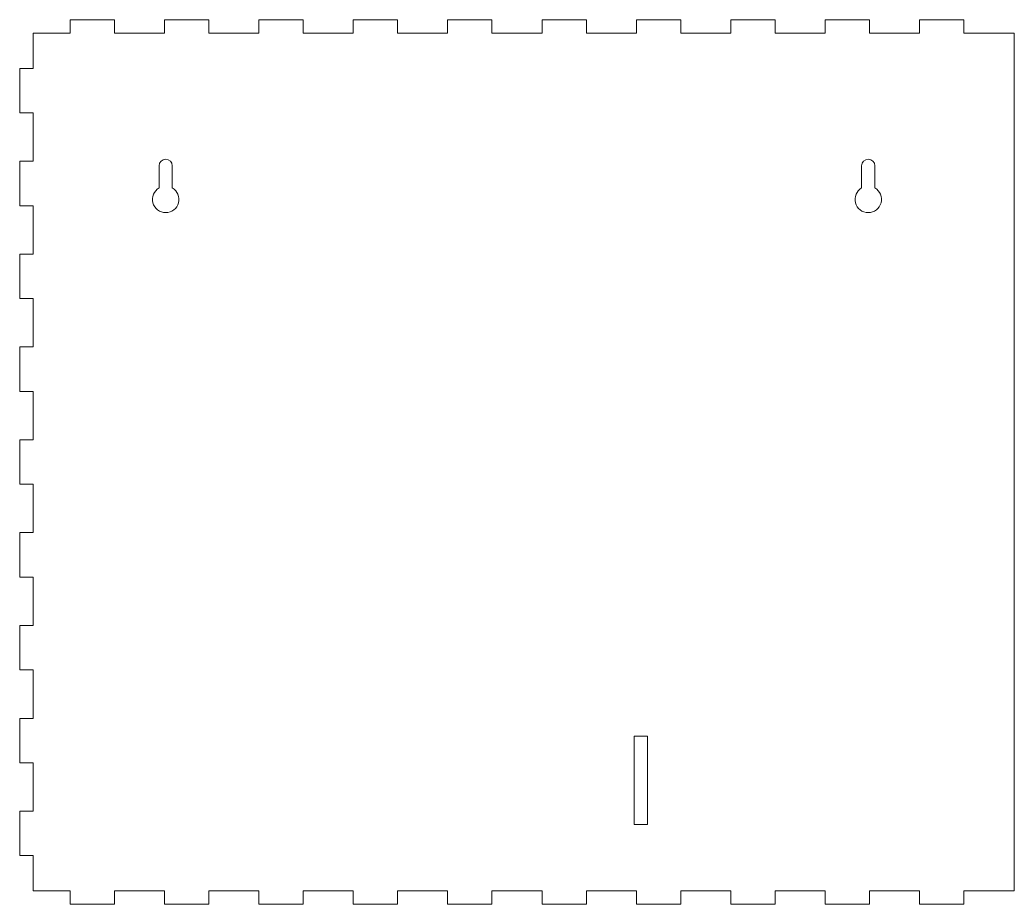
# Model space of a CAD drawing. Header units: millimetres. Extents: x 1 to 454, y 98 to 299.
# Drawn here: x 1.4 to 226.4, y 98.6 to 298.6 of the extents above; entities that cross this region are included whole.
import ezdxf

# ---------------------------------------------------------------- set-up
doc = ezdxf.new("R2010")
doc.units = ezdxf.units.MM
doc.layers.add('VISIBLE', color=7, linetype='Continuous', lineweight=0)

msp = doc.modelspace()

# ---------------------------------------------------------------- linework, layer by layer
at = {"layer": 'VISIBLE'}
for p, q in [((12.76, 295.64), (12.76, 298.64)), ((12.76, 298.64), (22.8, 298.64)), ((22.8, 298.64), (22.8, 295.64)), ((34.12, 295.64), (34.12, 298.64)), ((34.12, 298.64), (44.16, 298.64)), ((44.16, 298.64), (44.16, 295.64)), ((55.48, 298.64), (65.52, 298.64)), ((55.48, 295.64), (55.48, 298.64)), ((65.52, 298.64), (65.52, 295.64)), ((76.85, 298.64), (86.89, 298.64)), ((76.85, 295.64), (76.85, 298.64)), ((86.89, 298.64), (86.89, 295.64)), ((98.21, 298.64), (108.25, 298.64)), ((98.21, 295.64), (98.21, 298.64)), ((108.25, 298.64), (108.25, 295.64)), ((119.58, 298.64), (129.62, 298.64)), ((119.58, 295.64), (119.58, 298.64)), ((129.62, 298.64), (129.62, 295.64)), ((140.94, 298.64), (150.98, 298.64)), ((140.94, 295.64), (140.94, 298.64)), ((150.98, 298.64), (150.98, 295.64)), ((162.3, 298.64), (172.34, 298.64)), ((162.3, 295.64), (162.3, 298.64)), ((172.34, 298.64), (172.34, 295.64)), ((183.67, 298.64), (193.71, 298.64)), ((183.67, 295.64), (183.67, 298.64)), ((193.71, 298.64), (193.71, 295.64)), ((205.03, 298.64), (215.07, 298.64)), ((205.03, 295.64), (205.03, 298.64)), ((215.07, 298.64), (215.07, 295.64)), ((4.41, 295.64), (12.76, 295.64)), ((4.41, 287.66), (4.41, 295.64)), ((22.8, 295.64), (34.12, 295.64)), ((44.16, 295.64), (55.48, 295.64)), ((65.52, 295.64), (76.85, 295.64)), ((86.89, 295.64), (98.21, 295.64)), ((108.25, 295.64), (119.58, 295.64)), ((129.62, 295.64), (140.94, 295.64)), ((150.98, 295.64), (162.3, 295.64)), ((172.34, 295.64), (183.67, 295.64)), ((193.71, 295.64), (205.03, 295.64)), ((215.07, 295.64), (226.41, 295.64)), ((226.41, 295.64), (226.41, 101.64)), ((1.41, 277.62), (1.41, 287.66)), ((1.41, 287.66), (4.41, 287.66)), ((4.41, 277.62), (1.41, 277.62)), ((4.41, 266.66), (4.41, 277.62)), ((1.41, 256.62), (1.41, 266.66)), ((1.41, 266.66), (4.41, 266.66)), ((32.91, 265.64), (32.91, 260.64)), ((35.91, 260.64), (35.91, 265.64)), ((191.91, 265.64), (191.91, 260.64)), ((194.91, 260.64), (194.91, 265.64)), ((4.41, 256.62), (1.41, 256.62)), ((4.41, 245.66), (4.41, 256.62)), ((1.41, 235.62), (1.41, 245.66)), ((1.41, 245.66), (4.41, 245.66)), ((4.41, 235.62), (1.41, 235.62)), ((4.41, 224.66), (4.41, 235.62)), ((1.41, 214.62), (1.41, 224.66)), ((1.41, 224.66), (4.41, 224.66)), ((4.41, 214.62), (1.41, 214.62)), ((4.41, 203.66), (4.41, 214.62)), ((1.41, 193.62), (1.41, 203.66)), ((1.41, 203.66), (4.41, 203.66)), ((4.41, 193.62), (1.41, 193.62)), ((4.41, 182.66), (4.41, 193.62)), ((1.41, 172.62), (1.41, 182.66)), ((1.41, 182.66), (4.41, 182.66)), ((4.41, 172.62), (1.41, 172.62)), ((4.41, 161.66), (4.41, 172.62)), ((1.41, 151.62), (1.41, 161.66)), ((1.41, 161.66), (4.41, 161.66)), ((4.41, 151.62), (1.41, 151.62)), ((4.41, 140.66), (4.41, 151.62)), ((1.41, 130.62), (1.41, 140.66)), ((1.41, 140.66), (4.41, 140.66)), ((143.41, 136.64), (140.41, 136.64)), ((140.41, 136.64), (140.41, 116.64)), ((143.41, 116.64), (143.41, 136.64)), ((4.41, 130.62), (1.41, 130.62)), ((4.41, 119.66), (4.41, 130.62)), ((1.41, 109.62), (1.41, 119.66)), ((1.41, 119.66), (4.41, 119.66)), ((140.41, 116.64), (143.41, 116.64)), ((4.41, 109.62), (1.41, 109.62)), ((4.41, 101.64), (4.41, 109.62)), ((12.76, 101.64), (4.41, 101.64)), ((12.76, 98.64), (12.76, 101.64)), ((34.12, 101.64), (22.8, 101.64)), ((22.8, 101.64), (22.8, 98.64)), ((34.12, 98.64), (34.12, 101.64)), ((55.48, 101.64), (44.16, 101.64)), ((44.16, 101.64), (44.16, 98.64)), ((55.48, 98.64), (55.48, 101.64)), ((65.52, 101.64), (65.52, 98.64)), ((76.85, 101.64), (65.52, 101.64)), ((76.85, 98.64), (76.85, 101.64)), ((98.21, 101.64), (86.89, 101.64)), ((86.89, 101.64), (86.89, 98.64)), ((98.21, 98.64), (98.21, 101.64)), ((119.58, 101.64), (108.25, 101.64)), ((108.25, 101.64), (108.25, 98.64)), ((119.58, 98.64), (119.58, 101.64)), ((129.62, 101.64), (129.62, 98.64)), ((140.94, 101.64), (129.62, 101.64)), ((140.94, 98.64), (140.94, 101.64)), ((150.98, 101.64), (150.98, 98.64)), ((162.3, 101.64), (150.98, 101.64)), ((162.3, 98.64), (162.3, 101.64)), ((172.34, 101.64), (172.34, 98.64)), ((183.67, 101.64), (172.34, 101.64)), ((183.67, 98.64), (183.67, 101.64)), ((193.71, 101.64), (193.71, 98.64)), ((205.03, 101.64), (193.71, 101.64)), ((205.03, 98.64), (205.03, 101.64)), ((215.07, 101.64), (215.07, 98.64)), ((226.41, 101.64), (215.07, 101.64)), ((22.8, 98.64), (12.76, 98.64)), ((44.16, 98.64), (34.12, 98.64)), ((65.52, 98.64), (55.48, 98.64)), ((86.89, 98.64), (76.85, 98.64)), ((108.25, 98.64), (98.21, 98.64)), ((129.62, 98.64), (119.58, 98.64)), ((150.98, 98.64), (140.94, 98.64)), ((172.34, 98.64), (162.3, 98.64)), ((193.71, 98.64), (183.67, 98.64)), ((215.07, 98.64), (205.03, 98.64))]:
    msp.add_line(p, q, dxfattribs=at)
for centre, radius, start, end in [((34.41, 265.64), 1.5, 0, 180), ((193.41, 265.64), 1.5, 0, 180), ((34.41, 258.04), 3, 120, 60), ((193.41, 258.04), 3, 120, 60)]:
    msp.add_arc(centre, radius, start, end, dxfattribs=at)

doc.saveas('drawing.dxf')
